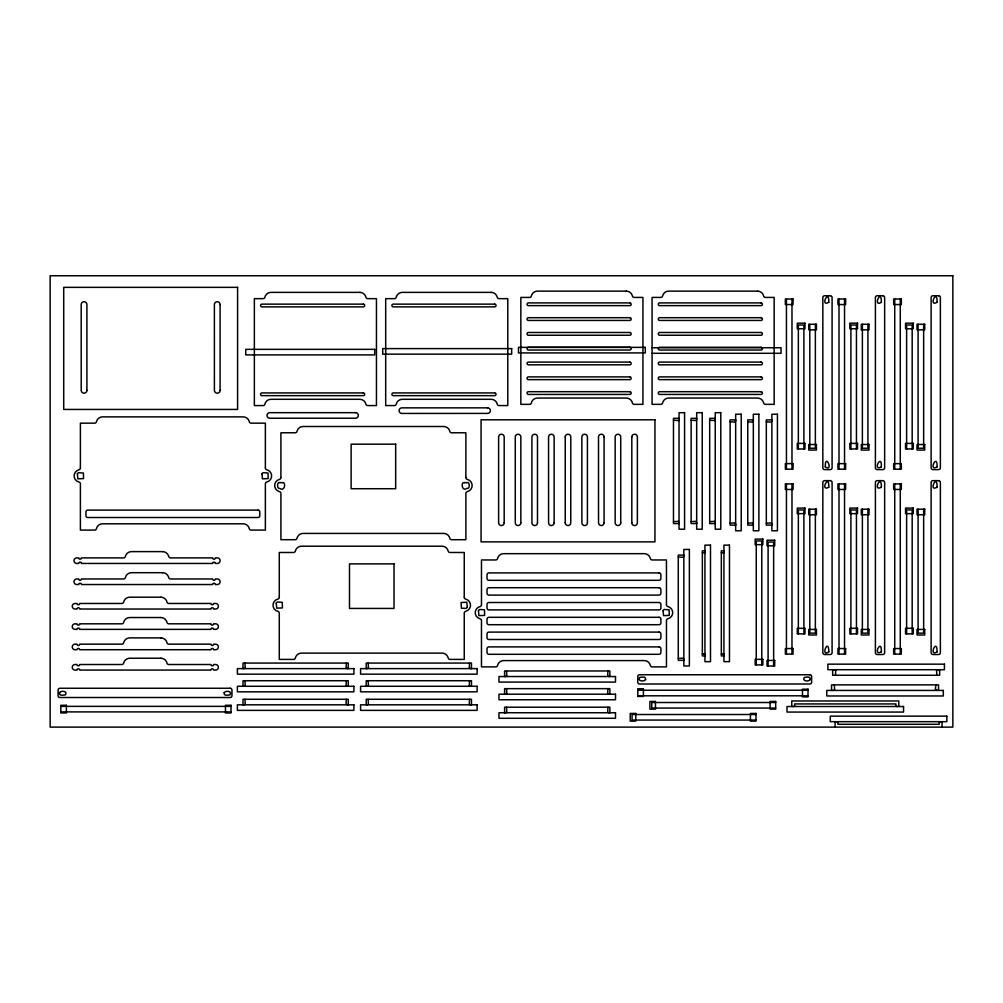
<?xml version="1.0" encoding="UTF-8"?>
<svg xmlns="http://www.w3.org/2000/svg" width="1003" height="1003" viewBox="0 0 1003 1003"><rect width="100%" height="100%" fill="white"/><g stroke="black" fill="none" stroke-linecap="round" stroke-linejoin="round"><path stroke-width="1.5" d="M679.069 523.165L678.58 521.359L673.477 521.635M715.315 523.115L714.788 521.359L709.685 521.635M753.403 524.682L752.877 522.927L747.774 523.19M704.971 552.666L705.159 551.449M735.7 524.719L735.212 522.927L730.109 523.19M771.909 524.719L771.432 522.927L766.33 523.19M696.684 523.202L696.132 521.334L691.142 521.635M723.928 552.716L724.153 551.487M683.833 659.974L683.382 658.131L678.279 658.394M704.933 655.649L705.046 654.207L703.73 653.843M723.928 655.649L724.041 654.207L722.636 653.881M347.903 668.612L346.06 668.161L346.323 663.071M347.853 686.315L346.06 685.826L346.323 680.724M347.903 704.821L346.022 704.269L346.323 699.279M471.109 668.612L469.266 668.161L469.529 663.071M471.059 686.315L469.266 685.826L469.529 680.724M471.109 704.821L469.266 704.382L469.529 699.279M609.448 676.574L607.655 676.085L607.918 670.982M609.448 694.239L607.655 693.75L607.918 688.647M609.448 712.782L607.655 712.293L607.918 707.203M833.894 669.703L835.75 670.192L835.461 675.257M836.301 721.684L838.044 721.909L837.869 724.279L939.247 724.279L939.071 721.909L940.814 721.684M897.484 706.563L895.754 706.237L895.955 703.93L794.589 703.93L794.765 706.288L793.06 706.563M937.291 690.428L935.448 689.951L935.724 684.873M282.282 482.606C286.444 481.565 284.739 492.185 279.85 488.461C276.828 489.652 276.703 481.152 279.912 482.606M466.884 482.606C470.181 481.101 469.918 489.853 466.884 488.398C461.957 492.147 460.44 481.565 464.527 482.606M704.582 552.954L702.351 552.716M723.564 552.954L721.333 552.716M652.075 347.74L781.036 347.74L781.036 353.294L652.075 353.294M679.031 418.326L673.477 418.326L673.477 523.566L679.031 523.566M696.684 418.326L691.142 418.326L691.142 523.566L696.684 523.566M715.239 418.326L709.685 418.326L709.685 523.566L715.239 523.566M735.663 419.881L730.109 419.881L730.109 525.133L735.663 525.133M753.328 419.881L747.774 419.881L747.774 525.133L753.328 525.133M771.871 419.881L766.33 419.881L766.33 525.133L771.871 525.133M673.477 420.257L678.58 420.533L679.069 418.74M691.142 420.257L696.245 420.533L696.684 418.69M709.685 420.257L714.788 420.533L715.315 418.778M730.109 421.824L735.212 422.1L735.7 420.295M747.774 421.824L752.877 422.1L753.403 420.345M766.33 421.824L771.432 422.1L771.909 420.295M279.925 482.619L282.269 482.619M464.527 482.619L466.884 482.619M704.933 550.848L702.351 550.848L702.351 655.937L704.933 655.937M723.928 550.848L721.333 550.848L721.333 655.937L723.928 655.937M683.833 555.085L678.279 555.085L678.279 660.338L683.833 660.338M678.279 557.029L683.382 557.304L683.833 555.461M702.351 654.081L703.366 654.081M721.333 654.081L722.361 654.081M637.833 690.252L808.004 690.252M637.833 695.806L808.004 695.806M775.67 702.514L651.737 702.514L651.737 708.068L775.67 708.068M60.832 706.363L231.016 706.363M60.832 711.904L231.016 711.904M755.999 714.512L632.066 714.512L632.066 720.066L755.999 720.066M832.879 690.503L834.634 689.951L834.358 684.873M938.407 669.703L936.539 670.242L936.84 675.257M505.023 676.574L506.828 676.085L506.553 670.982M505.023 694.239L506.828 693.75L506.553 688.647M505.023 712.782L506.828 712.293L506.553 707.203M366.634 686.315L368.44 685.826L368.164 680.724M243.428 686.315L245.233 685.826L244.958 680.724M366.596 668.612L368.44 668.161L368.164 663.071M366.596 704.821L368.44 704.382L368.164 699.279M243.39 668.612L245.233 668.161L244.958 663.071M243.39 704.821L245.233 704.382L244.958 699.279M942.055 721.684L942.055 727.238M939.648 669.703L939.648 675.257L832.653 675.257L832.653 669.703M938.545 690.428L938.545 684.873L831.537 684.873L831.537 690.428M923.65 324.282L923.65 448.228L918.096 448.228L918.096 324.282M923.65 509.198L923.65 633.131L918.096 633.131L918.096 509.198M912.178 448.968L912.178 325.022L906.624 325.022L906.624 448.968M912.178 633.871L912.178 509.938L906.624 509.938L906.624 633.871M900.268 299.007L900.268 469.191M900.268 483.91L900.268 654.094M898.776 706.513L898.776 700.972L791.768 700.972L791.768 706.513M894.726 299.007L894.726 469.191M894.726 483.91L894.726 654.094M867.921 324.282L867.921 448.228L862.379 448.228L862.379 324.282M867.921 509.198L867.921 633.131L862.379 633.131L862.379 509.198M856.449 448.968L856.449 325.022L850.908 325.022L850.908 448.968M856.449 633.871L856.449 509.938L850.908 509.938L850.908 633.871M844.539 299.007L844.539 469.191M844.539 483.91L844.539 654.094M838.997 299.007L838.997 469.191M838.997 483.91L838.997 654.094M835.06 721.684L835.06 727.238M815.364 324.282L815.364 448.228L809.81 448.228L809.81 324.282M815.364 509.198L815.364 633.131L809.81 633.131L809.81 509.198M803.892 448.968L803.892 325.022L798.35 325.022L798.35 448.968M803.892 633.871L803.892 509.938L798.35 509.938L798.35 633.871M791.981 299.007L791.981 469.191M791.981 483.91L791.981 654.094M786.44 299.007L786.44 469.191M786.44 483.91L786.44 654.094M773.639 666.005L773.639 542.071L768.085 542.071L768.085 666.005M761.791 664.889L761.791 540.956L756.249 540.956L756.249 664.889M666.456 604.571L666.456 559.962L652.188 559.962A1.856 1.856 0 0 1 650.383 558.533A6.294 6.294 0 0 0 644.252 553.669L503.669 553.669A6.294 6.294 0 0 0 497.551 558.533A1.856 1.856 0 0 1 495.745 559.962L481.478 559.962L481.478 604.571M631.815 437.07L631.815 522.713M609.862 676.536L609.862 670.982L504.609 670.982L504.609 676.536M609.862 694.201L609.862 688.647L504.609 688.647L504.609 694.201M609.862 712.744L609.862 707.203L504.609 707.203L504.609 712.744M604.069 437.07L604.069 522.713M565.228 437.07L565.228 522.713M471.473 668.612L471.473 663.071L366.22 663.071L366.22 668.612M471.473 686.278L471.473 680.724L366.22 680.724L366.22 686.278M471.473 704.821L471.473 699.279L366.22 699.279L366.22 704.821M465.894 477.39L465.894 432.782L451.613 432.782A1.856 1.856 0 0 1 449.82 431.353A6.294 6.294 0 0 0 443.69 426.501L303.107 426.501A6.294 6.294 0 0 0 296.988 431.353A1.856 1.856 0 0 1 295.183 432.782L280.915 432.782L280.915 477.39M464.251 597.098L464.251 552.49L449.983 552.49A1.856 1.856 0 0 1 448.178 551.061A6.294 6.294 0 0 0 442.047 546.209L301.464 546.209A6.294 6.294 0 0 0 295.346 551.061A1.856 1.856 0 0 1 293.54 552.49L279.273 552.49L279.273 597.098M348.267 668.612L348.267 663.071L243.014 663.071L243.014 668.612M348.267 686.278L348.267 680.724L243.014 680.724L243.014 686.278M348.267 704.821L348.267 699.279L243.014 699.279L243.014 704.821M265.369 467.774L265.369 423.166L251.101 423.166A1.856 1.856 0 0 1 249.296 421.736A6.294 6.294 0 0 0 243.177 416.872L102.594 416.872A6.294 6.294 0 0 0 96.464 421.736A1.856 1.856 0 0 1 94.671 423.166L80.39 423.166L80.39 467.774M220.096 304.624L220.096 390.28M220.121 304.624A2.871 2.871 0 0 0 217.25 301.715A2.871 2.871 0 0 0 214.379 304.624L214.404 390.28A2.871 2.871 0 0 0 217.25 393.176A2.871 2.871 0 0 0 220.121 390.28M265.369 467.962A1.856 1.856 0 0 0 266.798 469.768A6.294 6.294 0 0 1 266.798 482.017A1.856 1.856 0 0 0 265.369 483.81L265.369 530.086L251.101 530.086A1.856 1.856 0 0 1 249.296 528.656A6.294 6.294 0 0 0 243.177 523.792L102.594 523.792A6.294 6.294 0 0 0 96.464 528.656A1.856 1.856 0 0 1 94.671 530.086L80.39 530.086L80.39 483.81A1.856 1.856 0 0 0 78.961 482.017A6.294 6.294 0 0 1 78.961 469.768A1.856 1.856 0 0 0 80.39 467.962M279.273 597.286A1.856 1.856 0 0 1 277.844 599.092A6.294 6.294 0 0 0 277.844 611.341A1.856 1.856 0 0 1 279.273 613.134L279.273 659.41L293.54 659.41A1.856 1.856 0 0 0 295.346 657.981A6.294 6.294 0 0 1 301.464 653.116L442.047 653.116A6.294 6.294 0 0 1 448.178 657.981A1.856 1.856 0 0 0 449.983 659.41L464.251 659.41L464.251 613.134A1.856 1.856 0 0 1 465.68 611.341A6.294 6.294 0 0 0 465.68 599.092A1.856 1.856 0 0 1 464.251 597.286M280.915 477.578A1.856 1.856 0 0 1 279.486 479.384A6.294 6.294 0 0 0 279.486 491.633A1.856 1.856 0 0 1 280.915 493.426L280.915 539.702L295.183 539.702A1.856 1.856 0 0 0 296.988 538.272A6.294 6.294 0 0 1 303.107 533.42L443.69 533.42A6.294 6.294 0 0 1 449.82 538.272A1.856 1.856 0 0 0 451.613 539.702L465.894 539.702L465.894 493.426A1.856 1.856 0 0 1 467.323 491.633A6.294 6.294 0 0 0 467.323 479.384A1.856 1.856 0 0 1 465.894 477.578M481.478 604.759A1.856 1.856 0 0 1 480.048 606.552A6.294 6.294 0 0 0 480.048 618.801A1.856 1.856 0 0 1 481.478 620.606L481.478 666.882L495.745 666.882A1.856 1.856 0 0 0 497.551 665.453A6.294 6.294 0 0 1 503.669 660.588L644.252 660.588A6.294 6.294 0 0 1 650.383 665.453A1.856 1.856 0 0 0 652.188 666.882L666.456 666.882L666.456 620.606A1.856 1.856 0 0 1 667.885 618.801A6.294 6.294 0 0 0 667.885 606.552A1.856 1.856 0 0 1 666.456 604.759M631.802 437.07A2.796 2.796 0 0 1 634.598 434.236A2.796 2.796 0 0 1 637.394 437.07L637.369 522.713A2.796 2.796 0 0 1 634.598 525.547A2.796 2.796 0 0 1 631.802 522.713M604.094 437.07A2.796 2.796 0 0 0 601.298 434.236A2.796 2.796 0 0 0 598.503 437.07L598.528 522.713A2.796 2.796 0 0 0 601.298 525.547A2.796 2.796 0 0 0 604.094 522.713M565.203 437.07A2.796 2.796 0 0 1 567.999 434.236A2.796 2.796 0 0 1 570.795 437.07L570.77 522.713A2.796 2.796 0 0 1 567.999 525.547A2.796 2.796 0 0 1 565.203 522.713M828.791 302.304C819.614 307.495 829.193 287.522 828.791 302.304M828.791 487.207C819.551 492.272 829.255 472.501 828.791 487.207M828.791 651.85C819.99 657.755 828.704 636.642 828.791 651.85M881.349 302.304C872.334 307.796 881.537 287.322 881.349 302.304M881.349 466.934C871.983 471.824 881.938 452.34 881.349 466.934M881.349 487.207C872.121 492.335 881.8 472.501 881.349 487.207M881.349 651.85C872.033 656.84 881.888 637.206 881.349 651.85M937.078 302.304C927.913 307.507 937.441 287.497 937.078 302.304M937.078 487.207C927.938 492.473 937.416 472.4 937.078 487.207M937.078 466.934C927.813 471.974 937.529 452.24 937.078 466.934M937.078 651.85C928.051 657.329 937.253 636.93 937.078 651.85M825.293 466.922C834.132 472.288 824.967 451.989 825.293 466.846M77.369 473.842L77.845 478.845L83.562 478.594L83.374 472.99L78.41 472.689L77.369 473.755M261.971 473.842L262.46 478.845L268.165 478.594L267.989 472.99L263.024 472.689L261.984 473.755M276.239 603.167L276.728 608.169L282.432 607.918L282.257 602.314L277.292 602.013L276.239 603.167M467.285 607.179L466.232 608.407L461.405 608.219L461.092 602.502L466.796 602.251L467.285 607.179M478.444 610.626L478.932 615.641L484.637 615.391L484.462 609.774L479.584 609.473L478.456 610.539M663.058 610.626L663.535 615.641L669.252 615.391L669.076 609.774L664.187 609.473L663.058 610.539M224.171 692.659C223.443 696.333 228.157 695.129 230.163 694.791C232.445 690.666 225.173 690.553 224.171 692.659M645.568 679.52C644.415 681.952 637.018 681.388 639.638 677.414C641.644 677.251 646.208 675.909 645.568 679.52M810.198 679.52C809.509 681.827 801.71 681.564 804.205 677.476C806.186 677.15 810.838 675.934 810.198 679.52M59.541 692.647C58.801 696.358 63.44 695.029 65.471 694.841C68.154 690.791 60.519 690.415 59.541 692.647M952.85 275.762L50.15 275.762L50.15 727.112L952.85 727.112L952.85 275.762M237.598 287.347L63.716 287.347L63.716 409.437L237.598 409.437L237.598 287.347M626.286 291.133L537.495 291.133A6.294 6.294 0 0 0 531.364 295.998A1.856 1.856 0 0 1 529.571 297.427L520.845 297.427L520.845 404.347L529.571 404.347A1.856 1.856 0 0 0 531.364 402.918A6.294 6.294 0 0 1 537.495 398.053L626.286 398.053A6.294 6.294 0 0 1 632.404 402.918A1.856 1.856 0 0 0 634.209 404.347L642.936 404.347L642.936 297.427L634.209 297.427A1.856 1.856 0 0 1 632.404 295.998A6.294 6.294 0 0 0 626.286 291.133M757.516 291.133L668.725 291.133A6.294 6.294 0 0 0 662.594 295.998A1.856 1.856 0 0 1 660.801 297.427L652.075 297.427L652.075 404.347L660.801 404.347A1.856 1.856 0 0 0 662.594 402.918A6.294 6.294 0 0 1 668.725 398.053L757.516 398.053A6.294 6.294 0 0 1 763.634 402.918A1.856 1.856 0 0 0 765.439 404.347L774.166 404.347L774.166 297.427L765.439 297.427A1.856 1.856 0 0 1 763.634 295.998A6.294 6.294 0 0 0 757.516 291.133M359.801 292.374L271.011 292.374A6.294 6.294 0 0 0 264.88 297.227A1.856 1.856 0 0 1 263.087 298.656L254.361 298.656L254.361 405.576L263.087 405.576A1.856 1.856 0 0 0 264.88 404.146A6.294 6.294 0 0 1 271.011 399.294L359.801 399.294A6.294 6.294 0 0 1 365.919 404.146A1.856 1.856 0 0 0 367.725 405.576L376.451 405.576L376.451 298.656L367.725 298.656A1.856 1.856 0 0 1 365.919 297.227A6.294 6.294 0 0 0 359.801 292.374M491.131 292.374L402.341 292.374A6.294 6.294 0 0 0 396.223 297.227A1.856 1.856 0 0 1 394.417 298.656L385.691 298.656L385.691 405.576L394.417 405.576A1.856 1.856 0 0 0 396.223 404.146A6.294 6.294 0 0 1 402.341 399.294L491.131 399.294A6.294 6.294 0 0 1 497.262 404.146A1.856 1.856 0 0 0 499.055 405.576L507.781 405.576L507.781 298.656L499.055 298.656A1.856 1.856 0 0 1 497.262 297.227A6.294 6.294 0 0 0 491.131 292.374M830.233 295.722L824.692 295.722A1.856 1.856 0 0 0 822.836 297.578L822.836 467.762A1.856 1.856 0 0 0 824.692 469.605L830.233 469.605A1.856 1.856 0 0 0 832.089 467.762L832.089 297.578A1.856 1.856 0 0 0 830.233 295.722M882.803 295.722L877.249 295.722A1.856 1.856 0 0 0 875.393 297.578L875.393 467.762A1.856 1.856 0 0 0 877.249 469.605L882.803 469.605A1.856 1.856 0 0 0 884.646 467.762L884.646 297.578A1.856 1.856 0 0 0 882.803 295.722M938.52 295.722L932.978 295.722A1.856 1.856 0 0 0 931.123 297.578L931.123 467.762A1.856 1.856 0 0 0 932.978 469.605L938.52 469.605A1.856 1.856 0 0 0 940.375 467.762L940.375 297.578A1.856 1.856 0 0 0 938.52 295.722M793.06 299.007L785.362 299.007L785.362 304.548L793.06 304.548L793.06 299.007M845.617 299.007L837.931 299.007L837.931 304.548L845.617 304.548L845.617 299.007M901.333 299.007L893.648 299.007L893.648 304.548L901.333 304.548L901.333 299.007M629.796 302.906L528.431 302.906A1.367 1.367 0 0 0 527.064 304.273A1.367 1.367 0 0 0 528.431 305.639L629.796 305.639A1.367 1.367 0 0 0 631.163 304.273A1.367 1.367 0 0 0 629.796 302.906M761.026 302.906L659.661 302.906A1.367 1.367 0 0 0 658.294 304.273A1.367 1.367 0 0 0 659.661 305.639L761.026 305.639A1.367 1.367 0 0 0 762.393 304.273A1.367 1.367 0 0 0 761.026 302.906M363.312 304.135L261.946 304.135A1.367 1.367 0 0 0 260.579 305.501A1.367 1.367 0 0 0 261.946 306.868L363.312 306.868A1.367 1.367 0 0 0 364.678 305.501A1.367 1.367 0 0 0 363.312 304.135M494.642 304.135L393.276 304.135A1.367 1.367 0 0 0 391.91 305.501A1.367 1.367 0 0 0 393.276 306.868L494.642 306.868A1.367 1.367 0 0 0 496.021 305.501A1.367 1.367 0 0 0 494.642 304.135M629.796 317.7L528.431 317.7A1.367 1.367 0 0 0 527.064 319.067A1.367 1.367 0 0 0 528.431 320.433L629.796 320.433A1.367 1.367 0 0 0 631.163 319.067A1.367 1.367 0 0 0 629.796 317.7M761.026 317.7L659.661 317.7A1.367 1.367 0 0 0 658.294 319.067A1.367 1.367 0 0 0 659.661 320.433L761.026 320.433A1.367 1.367 0 0 0 762.393 319.067A1.367 1.367 0 0 0 761.026 317.7M804.958 323.179L797.272 323.179L797.272 328.733L804.958 328.733L804.958 323.179M857.527 323.179L849.842 323.179L849.842 328.733L857.527 328.733L857.527 323.179M913.244 323.179L905.559 323.179L905.559 328.733L913.244 328.733L913.244 323.179M816.429 324.282L808.744 324.282L808.744 329.837L816.429 329.837L816.429 324.282M868.987 324.282L861.301 324.282L861.301 329.837L868.987 329.837L868.987 324.282M924.716 324.282L917.03 324.282L917.03 329.837L924.716 329.837L924.716 324.282M629.796 332.494L528.431 332.494A1.367 1.367 0 0 0 527.064 333.861A1.367 1.367 0 0 0 528.431 335.24L629.796 335.24A1.367 1.367 0 0 0 631.163 333.861A1.367 1.367 0 0 0 629.796 332.494M761.026 332.494L659.661 332.494A1.367 1.367 0 0 0 658.294 333.861A1.367 1.367 0 0 0 659.661 335.24L761.026 335.24A1.367 1.367 0 0 0 762.393 333.861A1.367 1.367 0 0 0 761.026 332.494M629.796 347.301L528.431 347.301A1.367 1.367 0 0 0 527.064 348.668A1.367 1.367 0 0 0 528.431 350.034L629.796 350.034A1.367 1.367 0 0 0 631.163 348.668A1.367 1.367 0 0 0 629.796 347.301M761.026 347.301L659.661 347.301A1.367 1.367 0 0 0 658.294 348.668A1.367 1.367 0 0 0 659.661 350.034L761.026 350.034A1.367 1.367 0 0 0 762.393 348.668A1.367 1.367 0 0 0 761.026 347.301M645.28 347.364L518.501 347.364L518.501 352.918L645.28 352.918L645.28 347.364M511.668 348.605L382.707 348.605L382.707 354.159L511.668 354.159L511.668 348.605M374.708 349.345L245.748 349.345L245.748 354.899L374.708 354.899L374.708 349.345M629.796 362.096L528.431 362.096A1.367 1.367 0 0 0 527.064 363.462A1.367 1.367 0 0 0 528.431 364.829L629.796 364.829A1.367 1.367 0 0 0 631.163 363.462A1.367 1.367 0 0 0 629.796 362.096M761.026 362.096L659.661 362.096A1.367 1.367 0 0 0 658.294 363.462A1.367 1.367 0 0 0 659.661 364.829L761.026 364.829A1.367 1.367 0 0 0 762.393 363.462A1.367 1.367 0 0 0 761.026 362.096M629.796 376.89L528.431 376.89A1.367 1.367 0 0 0 527.064 378.256A1.367 1.367 0 0 0 528.431 379.635L629.796 379.635A1.367 1.367 0 0 0 631.163 378.256A1.367 1.367 0 0 0 629.796 376.89M761.026 376.89L659.661 376.89A1.367 1.367 0 0 0 658.294 378.256A1.367 1.367 0 0 0 659.661 379.635L761.026 379.635A1.367 1.367 0 0 0 762.393 378.256A1.367 1.367 0 0 0 761.026 376.89M629.796 391.697L528.431 391.697A1.367 1.367 0 0 0 527.064 393.063A1.367 1.367 0 0 0 528.431 394.43L629.796 394.43A1.367 1.367 0 0 0 631.163 393.063A1.367 1.367 0 0 0 629.796 391.697M761.026 391.697L659.661 391.697A1.367 1.367 0 0 0 658.294 393.063A1.367 1.367 0 0 0 659.661 394.43L761.026 394.43A1.367 1.367 0 0 0 762.393 393.063A1.367 1.367 0 0 0 761.026 391.697M363.312 392.925L261.946 392.925A1.367 1.367 0 0 0 260.579 394.292A1.367 1.367 0 0 0 261.946 395.658L363.312 395.658A1.367 1.367 0 0 0 364.678 394.292A1.367 1.367 0 0 0 363.312 392.925M494.642 392.925L393.276 392.925A1.367 1.367 0 0 0 391.91 394.292A1.367 1.367 0 0 0 393.276 395.658L494.642 395.658A1.367 1.367 0 0 0 496.021 394.292A1.367 1.367 0 0 0 494.642 392.925M487.571 407.857L401.915 407.857A2.796 2.796 0 0 0 399.081 410.641A2.796 2.796 0 0 0 401.915 413.437L487.571 413.412A2.796 2.796 0 0 0 490.392 410.641A2.796 2.796 0 0 0 487.571 407.845M355.488 412.672L269.845 412.672A2.796 2.796 0 0 0 267.011 415.443A2.796 2.796 0 0 0 269.845 418.238L355.488 418.213A2.796 2.796 0 0 0 358.322 415.443A2.796 2.796 0 0 0 355.488 412.647M684.573 412.684L679.031 412.684L679.031 529.22L684.573 529.22L684.573 412.684M702.238 412.684L696.684 412.684L696.684 529.22L702.238 529.22L702.238 412.684M720.781 412.684L715.239 412.684L715.239 529.22L720.781 529.22L720.781 412.684M741.217 414.239L735.663 414.239L735.663 530.775L741.217 530.775L741.217 414.239M758.882 414.239L753.328 414.239L753.328 530.775L758.882 530.775L758.882 414.239M777.425 414.239L771.871 414.239L771.871 530.775L777.425 530.775L777.425 414.239M654.946 419.793L481.064 419.793L481.064 541.871L654.946 541.871L654.946 419.793M804.958 443.414L797.272 443.414L797.272 448.968L804.958 448.968L804.958 443.414M857.527 443.414L849.842 443.414L849.842 448.968L857.527 448.968L857.527 443.414M913.244 443.414L905.559 443.414L905.559 448.968L913.244 448.968L913.244 443.414M395.671 444.179L351.125 444.179L351.125 488.724L395.671 488.724L395.671 444.179M816.429 444.53L808.744 444.53L808.744 450.071L816.429 450.071L816.429 444.53M868.987 444.53L861.301 444.53L861.301 450.071L868.987 450.071L868.987 444.53M924.716 444.53L917.03 444.53L917.03 450.071L924.716 450.071L924.716 444.53M793.06 463.637L785.362 463.637L785.362 469.191L793.06 469.191L793.06 463.637M845.617 463.637L837.931 463.637L837.931 469.191L845.617 469.191L845.617 463.637M901.333 463.637L893.648 463.637L893.648 469.191L901.333 469.191L901.333 463.637M830.233 480.638L824.692 480.638A1.856 1.856 0 0 0 822.836 482.481L822.836 652.665A1.856 1.856 0 0 0 824.692 654.52L830.233 654.52A1.856 1.856 0 0 0 832.089 652.665L832.089 482.481A1.856 1.856 0 0 0 830.233 480.638M882.803 480.638L877.249 480.638A1.856 1.856 0 0 0 875.393 482.481L875.393 652.665A1.856 1.856 0 0 0 877.249 654.52L882.803 654.52A1.856 1.856 0 0 0 884.646 652.665L884.646 482.481A1.856 1.856 0 0 0 882.803 480.638M938.52 480.638L932.978 480.638A1.856 1.856 0 0 0 931.123 482.481L931.123 652.665A1.856 1.856 0 0 0 932.978 654.52L938.52 654.52A1.856 1.856 0 0 0 940.375 652.665L940.375 482.481A1.856 1.856 0 0 0 938.52 480.638M793.06 483.91L785.362 483.91L785.362 489.464L793.06 489.464L793.06 483.91M845.617 483.91L837.931 483.91L837.931 489.464L845.617 489.464L845.617 483.91M901.333 483.91L893.648 483.91L893.648 489.464L901.333 489.464L901.333 483.91M804.958 508.082L797.272 508.082L797.272 513.636L804.958 513.636L804.958 508.082M857.527 508.082L849.842 508.082L849.842 513.636L857.527 513.636L857.527 508.082M913.244 508.082L905.559 508.082L905.559 513.636L913.244 513.636L913.244 508.082M816.429 509.198L808.744 509.198L808.744 514.74L816.429 514.74L816.429 509.198M868.987 509.198L861.301 509.198L861.301 514.74L868.987 514.74L868.987 509.198M924.716 509.198L917.03 509.198L917.03 514.74L924.716 514.74L924.716 509.198M257.972 510.113L87.788 510.113A1.856 1.856 0 0 0 85.945 511.956L85.945 515.655A1.856 1.856 0 0 0 87.788 517.51L257.972 517.51A1.856 1.856 0 0 0 259.827 515.655L259.827 511.956A1.856 1.856 0 0 0 257.972 510.113M762.869 539.1L755.171 539.1L755.171 544.654L762.869 544.654L762.869 539.1M774.705 540.216L767.019 540.216L767.019 545.77L774.705 545.77L774.705 540.216M710.488 545.13L704.933 545.13L704.933 661.667L710.488 661.667L710.488 545.13M729.469 545.13L723.928 545.13L723.928 661.667L729.469 661.667L729.469 545.13M689.374 549.443L683.833 549.443L683.833 665.979L689.374 665.979L689.374 549.443M162.586 551.612L131.506 551.612A6.294 6.294 0 0 0 125.388 556.464A1.856 1.856 0 0 1 123.582 557.894L81.381 557.894A1.291 1.291 0 0 1 80.077 559.198A1.291 1.291 0 0 1 78.786 557.894L76.755 557.894A2.771 2.771 0 0 0 73.984 560.677A2.771 2.771 0 0 0 76.755 563.448L78.786 563.448A1.291 1.291 0 0 1 80.077 562.156A1.291 1.291 0 0 1 81.381 563.448L212.711 563.448A1.291 1.291 0 0 1 214.003 562.156A1.291 1.291 0 0 1 215.306 563.448L217.338 563.448A2.771 2.771 0 0 0 220.108 560.677A2.771 2.771 0 0 0 217.338 557.894L215.306 557.894A1.291 1.291 0 0 1 214.003 559.198A1.291 1.291 0 0 1 212.711 557.894L170.51 557.894A1.856 1.856 0 0 1 168.705 556.464A6.294 6.294 0 0 0 162.586 551.612M394.029 563.887L349.495 563.887L349.495 608.432L394.029 608.432L394.029 563.887M162.586 572.7L131.506 572.7A6.294 6.294 0 0 0 125.388 577.552A1.856 1.856 0 0 1 123.582 578.982L81.381 578.982A1.291 1.291 0 0 1 80.077 580.286A1.291 1.291 0 0 1 78.786 578.982L76.755 578.982A2.771 2.771 0 0 0 73.984 581.765A2.771 2.771 0 0 0 76.755 584.536L78.786 584.536A1.291 1.291 0 0 1 80.077 583.244A1.291 1.291 0 0 1 81.381 584.536L212.711 584.536A1.291 1.291 0 0 1 214.003 583.244A1.291 1.291 0 0 1 215.306 584.536L217.338 584.536A2.771 2.771 0 0 0 220.108 581.765A2.771 2.771 0 0 0 217.338 578.982L215.306 578.982A1.291 1.291 0 0 1 214.003 580.286A1.291 1.291 0 0 1 212.711 578.982L170.51 578.982A1.856 1.856 0 0 1 168.705 577.552A6.294 6.294 0 0 0 162.586 572.7M659.059 572.914L488.875 572.914A1.856 1.856 0 0 0 487.019 574.757L487.019 578.455A1.856 1.856 0 0 0 488.875 580.311L659.059 580.311A1.856 1.856 0 0 0 660.902 578.455L660.902 574.757A1.856 1.856 0 0 0 659.059 572.914M659.059 587.708L488.875 587.708A1.856 1.856 0 0 0 487.019 589.551L487.019 593.262A1.856 1.856 0 0 0 488.875 595.105L659.059 595.105A1.856 1.856 0 0 0 660.902 593.262L660.902 589.551A1.856 1.856 0 0 0 659.059 587.708M160.869 597.186L129.788 597.186A6.294 6.294 0 0 0 123.657 602.038A1.856 1.856 0 0 1 121.864 603.467L79.663 603.467A1.291 1.291 0 0 1 78.359 604.771A1.291 1.291 0 0 1 77.068 603.467L75.037 603.467A2.771 2.771 0 0 0 72.254 606.251A2.771 2.771 0 0 0 75.037 609.022L77.068 609.022A1.291 1.291 0 0 1 78.359 607.73A1.291 1.291 0 0 1 79.663 609.022L210.994 609.022A1.291 1.291 0 0 1 212.285 607.73A1.291 1.291 0 0 1 213.576 609.022L215.62 609.022A2.771 2.771 0 0 0 218.391 606.251A2.771 2.771 0 0 0 215.62 603.467L213.576 603.467A1.291 1.291 0 0 1 212.285 604.771A1.291 1.291 0 0 1 210.994 603.467L168.792 603.467A1.856 1.856 0 0 1 166.987 602.038A6.294 6.294 0 0 0 160.869 597.186M659.059 602.502L488.875 602.502A1.856 1.856 0 0 0 487.019 604.358L487.019 608.056A1.856 1.856 0 0 0 488.875 609.899L659.059 609.899A1.856 1.856 0 0 0 660.902 608.056L660.902 604.358A1.856 1.856 0 0 0 659.059 602.502M659.059 617.309L488.875 617.309A1.856 1.856 0 0 0 487.019 619.152L487.019 622.85A1.856 1.856 0 0 0 488.875 624.706L659.059 624.706A1.856 1.856 0 0 0 660.902 622.85L660.902 619.152A1.856 1.856 0 0 0 659.059 617.309M160.869 617.535L129.788 617.535A6.294 6.294 0 0 0 123.657 622.387A1.856 1.856 0 0 1 121.864 623.816L79.663 623.816A1.291 1.291 0 0 1 78.359 625.12A1.291 1.291 0 0 1 77.068 623.816L75.037 623.816A2.771 2.771 0 0 0 72.254 626.599A2.771 2.771 0 0 0 75.037 629.37L77.068 629.37A1.291 1.291 0 0 1 78.359 628.079A1.291 1.291 0 0 1 79.663 629.37L210.994 629.37A1.291 1.291 0 0 1 212.285 628.079A1.291 1.291 0 0 1 213.576 629.37L215.62 629.37A2.771 2.771 0 0 0 218.391 626.599A2.771 2.771 0 0 0 215.62 623.816L213.576 623.816A1.291 1.291 0 0 1 212.285 625.12A1.291 1.291 0 0 1 210.994 623.816L168.792 623.816A1.856 1.856 0 0 1 166.987 622.387A6.294 6.294 0 0 0 160.869 617.535M804.958 628.317L797.272 628.317L797.272 633.871L804.958 633.871L804.958 628.317M857.527 628.317L849.842 628.317L849.842 633.871L857.527 633.871L857.527 628.317M913.244 628.317L905.559 628.317L905.559 633.871L913.244 633.871L913.244 628.317M816.429 629.433L808.744 629.433L808.744 634.987L816.429 634.987L816.429 629.433M868.987 629.433L861.301 629.433L861.301 634.987L868.987 634.987L868.987 629.433M924.716 629.433L917.03 629.433L917.03 634.987L924.716 634.987L924.716 629.433M659.059 632.103L488.875 632.103A1.856 1.856 0 0 0 487.019 633.946L487.019 637.657A1.856 1.856 0 0 0 488.875 639.5L659.059 639.5A1.856 1.856 0 0 0 660.902 637.657L660.902 633.946A1.856 1.856 0 0 0 659.059 632.103M160.869 637.883L129.788 637.883A6.294 6.294 0 0 0 123.657 642.735A1.856 1.856 0 0 1 121.864 644.164L79.663 644.164A1.291 1.291 0 0 1 78.359 645.468A1.291 1.291 0 0 1 77.068 644.164L75.037 644.164A2.771 2.771 0 0 0 72.254 646.948A2.771 2.771 0 0 0 75.037 649.718L77.068 649.718A1.291 1.291 0 0 1 78.359 648.427A1.291 1.291 0 0 1 79.663 649.718L210.994 649.718A1.291 1.291 0 0 1 212.285 648.427A1.291 1.291 0 0 1 213.576 649.718L215.62 649.718A2.771 2.771 0 0 0 218.391 646.948A2.771 2.771 0 0 0 215.62 644.164L213.576 644.164A1.291 1.291 0 0 1 212.285 645.468A1.291 1.291 0 0 1 210.994 644.164L168.792 644.164A1.856 1.856 0 0 1 166.987 642.735A6.294 6.294 0 0 0 160.869 637.883M659.059 646.897L488.875 646.897A1.856 1.856 0 0 0 487.019 648.753L487.019 652.451A1.856 1.856 0 0 0 488.875 654.295L659.059 654.295A1.856 1.856 0 0 0 660.902 652.451L660.902 648.753A1.856 1.856 0 0 0 659.059 646.897M793.06 648.54L785.362 648.54L785.362 654.094L793.06 654.094L793.06 648.54M845.617 648.54L837.931 648.54L837.931 654.094L845.617 654.094L845.617 648.54M901.333 648.54L893.648 648.54L893.648 654.094L901.333 654.094L901.333 648.54M160.869 658.231L129.788 658.231A6.294 6.294 0 0 0 123.657 663.083A1.856 1.856 0 0 1 121.864 664.513L79.663 664.513A1.291 1.291 0 0 1 78.359 665.816A1.291 1.291 0 0 1 77.068 664.513L75.037 664.513A2.771 2.771 0 0 0 72.254 667.296A2.771 2.771 0 0 0 75.037 670.067L77.068 670.067A1.291 1.291 0 0 1 78.359 668.775A1.291 1.291 0 0 1 79.663 670.067L210.994 670.067A1.291 1.291 0 0 1 212.285 668.775A1.291 1.291 0 0 1 213.576 670.067L215.62 670.067A2.771 2.771 0 0 0 218.391 667.296A2.771 2.771 0 0 0 215.62 664.513L213.576 664.513A1.291 1.291 0 0 1 212.285 665.816A1.291 1.291 0 0 1 210.994 664.513L168.792 664.513A1.856 1.856 0 0 1 166.987 663.083A6.294 6.294 0 0 0 160.869 658.231M762.869 659.347L755.171 659.347L755.171 664.889L762.869 664.889L762.869 659.347M774.705 660.45L767.019 660.45L767.019 666.005L774.705 666.005L774.705 660.45M944.425 664.162L827.889 664.162L827.889 669.703L944.425 669.703L944.425 664.162M353.909 668.612L237.372 668.612L237.372 674.166L353.909 674.166L353.909 668.612M477.115 668.612L360.579 668.612L360.579 674.166L477.115 674.166L477.115 668.612M809.81 674.756L639.626 674.756A1.856 1.856 0 0 0 637.77 676.611L637.77 682.153A1.856 1.856 0 0 0 639.626 684.008L809.81 684.008A1.856 1.856 0 0 0 811.653 682.153L811.653 676.611A1.856 1.856 0 0 0 809.81 674.756M615.503 676.536L498.967 676.536L498.967 682.09L615.503 682.09L615.503 676.536M353.909 686.278L237.372 686.278L237.372 691.832L353.909 691.832L353.909 686.278M477.115 686.278L360.579 686.278L360.579 691.832L477.115 691.832L477.115 686.278M230.113 688.259L59.929 688.259A1.856 1.856 0 0 0 58.086 690.114L58.086 695.656A1.856 1.856 0 0 0 59.929 697.511L230.113 697.511A1.856 1.856 0 0 0 231.969 695.656L231.969 690.114A1.856 1.856 0 0 0 230.113 688.259M643.374 688.735L637.833 688.735L637.833 696.421L643.374 696.421L643.374 688.735M808.004 689.186L802.463 689.186L802.463 696.872L808.004 696.872L808.004 689.186M943.309 690.428L826.773 690.428L826.773 695.969L943.309 695.969L943.309 690.428M615.503 694.201L498.967 694.201L498.967 699.755L615.503 699.755L615.503 694.201M655.435 701.448L649.881 701.448L649.881 709.134L655.435 709.134L655.435 701.448M775.67 701.448L770.128 701.448L770.128 709.134L775.67 709.134L775.67 701.448M353.909 704.821L237.372 704.821L237.372 710.375L353.909 710.375L353.909 704.821M477.115 704.821L360.579 704.821L360.579 710.375L477.115 710.375L477.115 704.821M66.374 705.285L60.832 705.285L60.832 712.97L66.374 712.97L66.374 705.285M231.016 705.285L225.462 705.285L225.462 712.97L231.016 712.97L231.016 705.285M903.54 706.513L787.004 706.513L787.004 712.067L903.54 712.067L903.54 706.513M615.503 712.744L498.967 712.744L498.967 718.298L615.503 718.298L615.503 712.744M635.764 713.446L630.21 713.446L630.21 721.132L635.764 721.132L635.764 713.446M755.999 713.446L750.445 713.446L750.445 721.132L755.999 721.132L755.999 713.446M946.819 716.142L830.283 716.142L830.283 721.684L946.819 721.684L946.819 716.142M620.719 522.713L620.719 437.07A2.796 2.796 0 0 0 617.948 434.236A2.796 2.796 0 0 0 615.152 437.07L615.165 522.713A2.796 2.796 0 0 0 617.948 525.547A2.796 2.796 0 0 0 620.744 522.713M587.419 522.713L587.419 437.07A2.796 2.796 0 0 0 584.649 434.236A2.796 2.796 0 0 0 581.853 437.07L581.878 522.713A2.796 2.796 0 0 0 584.649 525.547A2.796 2.796 0 0 0 587.445 522.713M554.132 522.713L554.132 437.07A2.796 2.796 0 0 0 551.349 434.236A2.796 2.796 0 0 0 548.553 437.07L548.578 522.713A2.796 2.796 0 0 0 551.349 525.547A2.796 2.796 0 0 0 554.145 522.713M537.483 522.713L537.483 437.07A2.796 2.796 0 0 0 534.699 434.236A2.796 2.796 0 0 0 531.903 437.07L531.929 522.713A2.796 2.796 0 0 0 534.699 525.547A2.796 2.796 0 0 0 537.495 522.713M520.833 522.713L520.833 437.07A2.796 2.796 0 0 0 518.062 434.236A2.796 2.796 0 0 0 515.266 437.07L515.279 522.713A2.796 2.796 0 0 0 518.062 525.547A2.796 2.796 0 0 0 520.858 522.713M504.183 522.713L504.183 437.07A2.796 2.796 0 0 0 501.412 434.236A2.796 2.796 0 0 0 498.616 437.07L498.629 522.713A2.796 2.796 0 0 0 501.412 525.547A2.796 2.796 0 0 0 504.208 522.713M86.91 390.28L86.91 304.624A2.871 2.871 0 0 0 84.064 301.715A2.871 2.871 0 0 0 81.193 304.624L81.218 390.28A2.871 2.871 0 0 0 84.064 393.176A2.871 2.871 0 0 0 86.935 390.28"/></g></svg>
